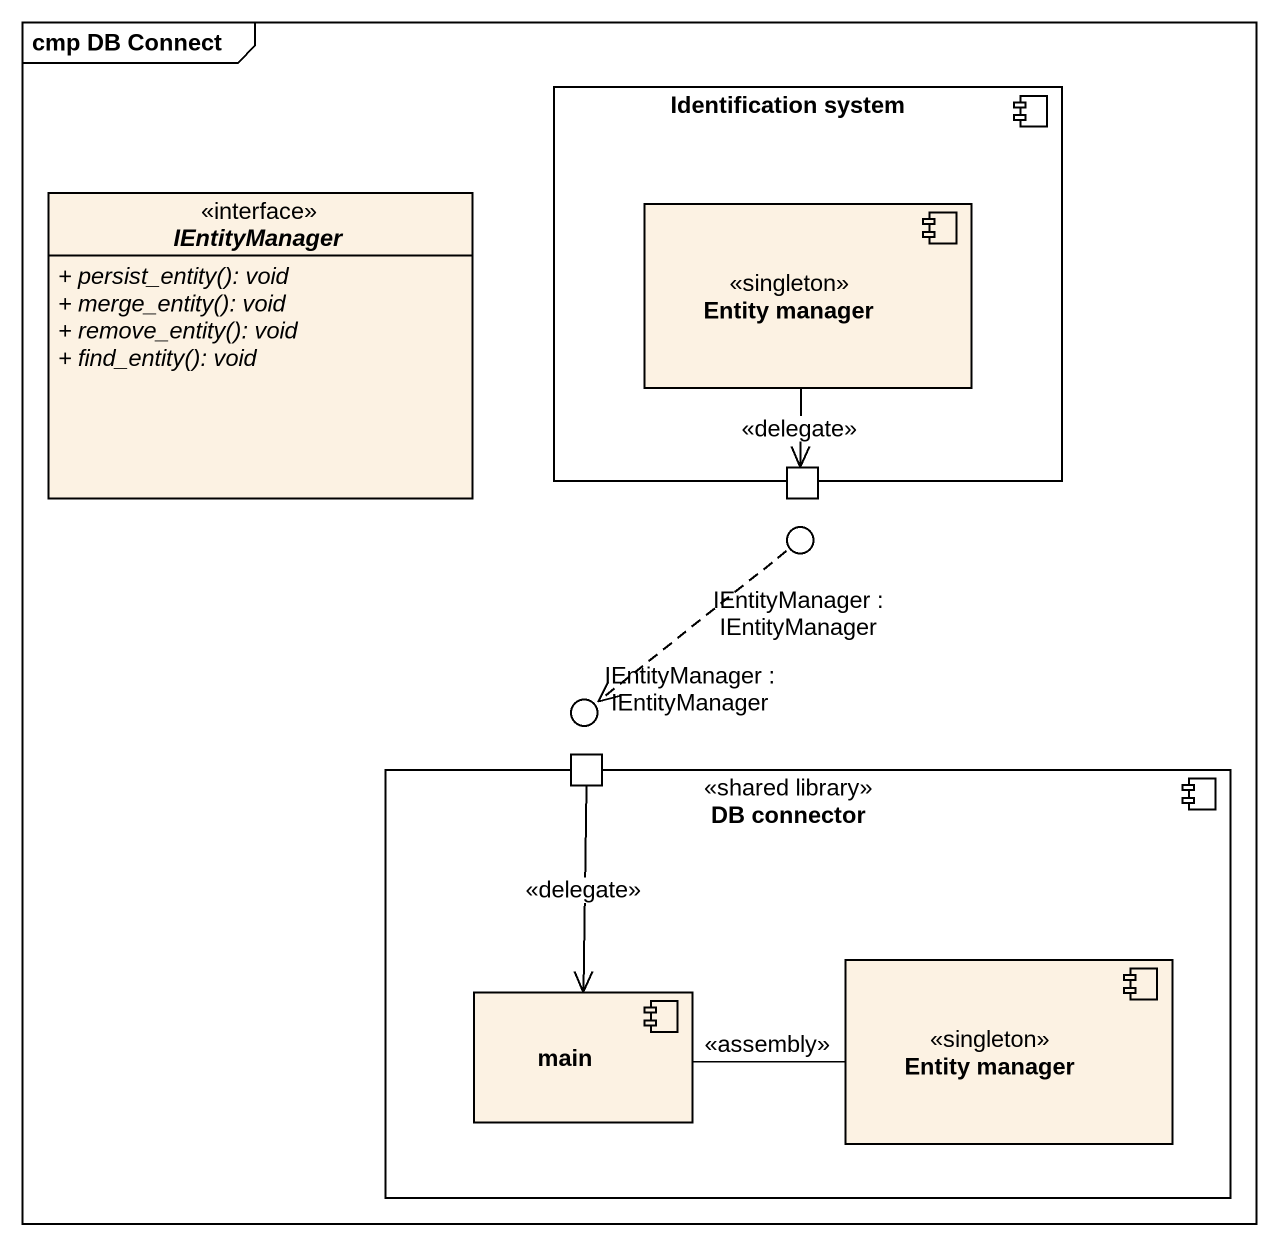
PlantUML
@startuml
mainframe cmp DB Connect
allowmixing
hide circle
hide empty members
skinparam classAttributeIconSize 0
component "Identification system" as Identification_system {
  component "Entity manager" as Entity_manager <<singleton>>
  port " " as port1
}
interface IEntityManager <<interface>> {
  {abstract} + persist_entity(): void
  {abstract} + merge_entity(): void
  {abstract} + remove_entity(): void
  {abstract} + find_entity(): void
}
() "IEntityManager : IEntityManager" as IEntityManager_2
() "IEntityManager : IEntityManager" as IEntityManager_3
component "DB connector" as DB_connector <<shared library>> {
  port " " as port2
  component main
  component "Entity manager" as Entity_manager_2 <<singleton>>
}
Entity_manager --> port1 : <<delegate>>
IEntityManager_2 ..> IEntityManager_3
port2 --> main : <<delegate>>
main -right- Entity_manager_2 : <<assembly>>
@enduml
